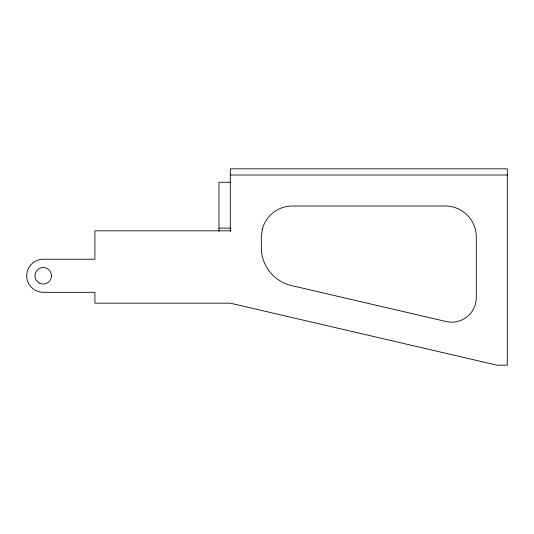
<?xml version="1.0" encoding="UTF-8"?>
<svg xmlns="http://www.w3.org/2000/svg" width="534" height="534" viewBox="0 0 534 534"><rect width="100%" height="100%" fill="white"/><g stroke="black" fill="none" stroke-linecap="round" stroke-linejoin="round"><path stroke-width="0.8" d="M230.308 175.018L507.3 175.018M230.308 182.254L218.94 182.254L218.94 231.342M218.94 228.091L230.308 228.091M230.308 230.822L94.912 230.822L94.912 259.244L43.234 259.244A16.534 16.534 0 0 0 26.7 275.778A16.534 16.534 0 0 0 43.234 292.318L94.912 292.318L94.912 303.172L230.308 303.172L496.967 365.183L507.3 365.183L507.3 168.817L230.308 168.817L230.308 231.342M262.374 229.006L261.313 237.029L261.313 247.542A39.042 39.042 0 0 0 291.517 285.57L446.09 321.521A24.624 24.624 0 0 0 476.295 297.538L476.295 237.029A31.005 31.005 0 0 0 445.289 206.024L292.325 206.024A31.005 31.005 0 0 0 262.374 229.006M39.102 282.94A8.27 8.27 0 0 0 51.504 275.778A8.27 8.27 0 0 0 39.102 268.622A8.27 8.27 0 0 0 39.102 282.94"/></g></svg>
